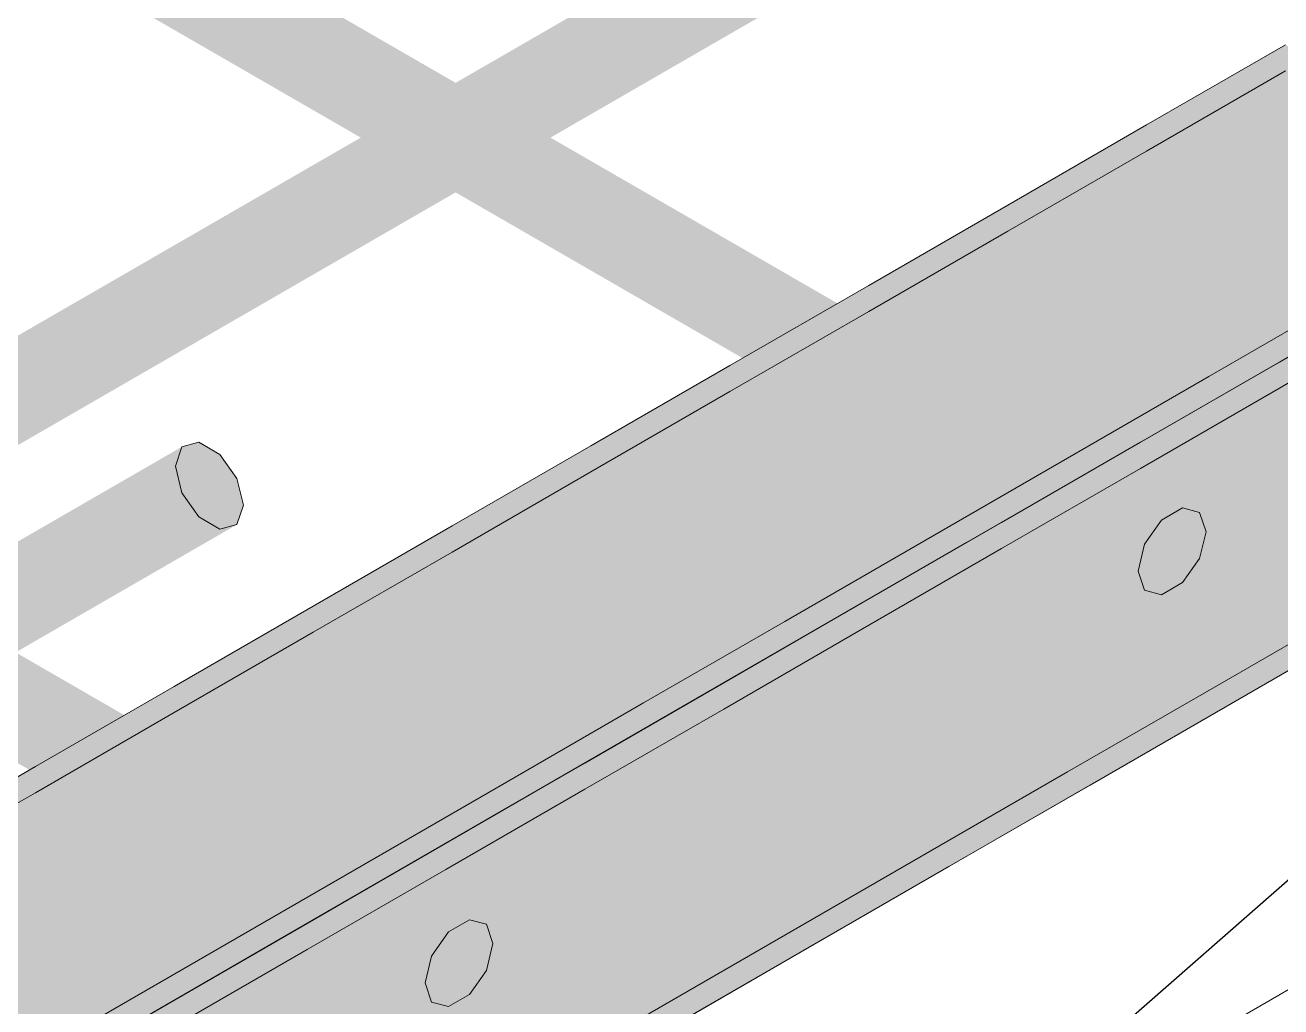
# Model space of a CAD drawing. Header units: metres. Extents: x 349021 to 349543, y 9281040 to 9281959.
# Drawn here: x 349207.8798 to 349208.1848, y 9281041.7753 to 9281042.0137 of the extents above; entities that cross this region are included whole.
import ezdxf

# ---------------------------------------------------------------- set-up
doc = ezdxf.new("R2010")
doc.units = ezdxf.units.M
doc.header["$LTSCALE"] = 0.25
doc.layers.add('ISO-3D', color=7, linetype='CONTINUOUS', lineweight=13)
doc.layers.add('ISO-3D-ARISTAS', color=250, linetype='CONTINUOUS', lineweight=13)
doc.layers.add('LLAMADAS-NUM', color=30, linetype='CONTINUOUS', lineweight=25, true_color=0xc05014)

msp = doc.modelspace()

# ---------------------------------------------------------------- linework, layer by layer
at = {"layer": 'ISO-3D', "true_color": 0x67422b}
for points in [[(349208.06907, 9281042.04858), (349208.07319, 9281042.04966), (349207.98646, 9281042.00089), (349207.99059, 9281042.00197)], [(349208.08241, 9281042.02968), (349208.07829, 9281042.0286), (349207.99981, 9281041.98199), (349207.99568, 9281041.98091)], [(349207.98646, 9281042.00089), (349207.99059, 9281042.00197), (349207.90386, 9281041.9532), (349207.90798, 9281041.95428)], [(349207.99981, 9281041.98199), (349207.99568, 9281041.98091), (349207.9172, 9281041.9343), (349207.91308, 9281041.93322)], [(349207.90386, 9281041.9532), (349207.90798, 9281041.95428), (349207.82125, 9281041.90551), (349207.82537, 9281041.90659)], [(349208.24227, 9281041.94858), (349208.2464, 9281041.94966), (349208.15967, 9281041.90089), (349208.16379, 9281041.90197)], [(349207.9172, 9281041.9343), (349207.91308, 9281041.93322), (349207.8346, 9281041.8866), (349207.83047, 9281041.88553)], [(349208.25562, 9281041.92968), (349208.25149, 9281041.9286), (349208.17301, 9281041.88199), (349208.16889, 9281041.88091)], [(349208.15967, 9281041.90089), (349208.16379, 9281041.90197), (349208.07706, 9281041.8532), (349208.08119, 9281041.85428)], [(349208.17301, 9281041.88199), (349208.16889, 9281041.88091), (349208.09041, 9281041.8343), (349208.08628, 9281041.83322)], [(349208.07706, 9281041.8532), (349208.08119, 9281041.85428), (349207.99446, 9281041.80551), (349207.99858, 9281041.80659)], [(349208.09041, 9281041.8343), (349208.08628, 9281041.83322), (349208.0078, 9281041.7866), (349208.00368, 9281041.78553)], [(349207.99446, 9281041.80551), (349207.99858, 9281041.80659), (349207.91185, 9281041.75782), (349207.91597, 9281041.75889)], [(349208.0078, 9281041.7866), (349208.00368, 9281041.78553), (349207.9252, 9281041.73891), (349207.92107, 9281041.73783)]]:
    msp.add_solid(points, dxfattribs=at)
at = {"layer": 'ISO-3D', "true_color": 0x7c4f34}
for points in [[(349208.07319, 9281042.04966), (349208.07829, 9281042.04672), (349207.99059, 9281042.00197), (349207.99568, 9281041.99903)], [(349207.99568, 9281041.99179), (349207.99059, 9281041.98885), (349207.91308, 9281042.03948), (349207.90798, 9281042.03654)], [(349208.07829, 9281042.0286), (349208.07319, 9281042.03155), (349207.99568, 9281041.98091), (349207.99059, 9281041.98385)], [(349207.99059, 9281041.97073), (349207.99568, 9281041.97367), (349207.90798, 9281042.01842), (349207.91308, 9281042.02136)], [(349207.99059, 9281042.00197), (349207.99568, 9281041.99903), (349207.90798, 9281041.95428), (349207.91308, 9281041.95134)], [(349208.07829, 9281041.9441), (349208.07319, 9281041.94115), (349207.99568, 9281041.99179), (349207.99059, 9281041.98885)], [(349207.99568, 9281041.98091), (349207.99059, 9281041.98385), (349207.91308, 9281041.93322), (349207.90798, 9281041.93616)], [(349208.07319, 9281041.92304), (349208.07829, 9281041.92598), (349207.99059, 9281041.97073), (349207.99568, 9281041.97367)], [(349207.90798, 9281041.95428), (349207.91308, 9281041.95134), (349207.82537, 9281041.90659), (349207.83047, 9281041.90364)], [(349208.2464, 9281041.94966), (349208.25149, 9281041.94672), (349208.16379, 9281041.90197), (349208.16889, 9281041.89903)], [(349208.16089, 9281041.89641), (349208.1558, 9281041.89346), (349208.07829, 9281041.9441), (349208.07319, 9281041.94115)], [(349207.91308, 9281041.93322), (349207.90798, 9281041.93616), (349207.83047, 9281041.88553), (349207.82537, 9281041.88847)], [(349208.25149, 9281041.9286), (349208.2464, 9281041.93155), (349208.16889, 9281041.88091), (349208.16379, 9281041.88385)], [(349208.1558, 9281041.87534), (349208.16089, 9281041.87829), (349208.07319, 9281041.92304), (349208.07829, 9281041.92598)], [(349208.16379, 9281041.90197), (349208.16889, 9281041.89903), (349208.08119, 9281041.85428), (349208.08628, 9281041.85134)], [(349207.90508, 9281041.8441), (349207.89999, 9281041.84115), (349207.82248, 9281041.89179), (349207.81738, 9281041.88885)], [(349208.16889, 9281041.88091), (349208.16379, 9281041.88385), (349208.08628, 9281041.83322), (349208.08119, 9281041.83616)], [(349207.89999, 9281041.82304), (349207.90508, 9281041.82598), (349207.81738, 9281041.87073), (349207.82248, 9281041.87367)], [(349208.08119, 9281041.85428), (349208.08628, 9281041.85134), (349207.99858, 9281041.80659), (349208.00368, 9281041.80364)], [(349207.98769, 9281041.79641), (349207.98259, 9281041.79346), (349207.90508, 9281041.8441), (349207.89999, 9281041.84115)], [(349208.08628, 9281041.83322), (349208.08119, 9281041.83616), (349208.00368, 9281041.78553), (349207.99858, 9281041.78847)], [(349207.98259, 9281041.77534), (349207.98769, 9281041.77829), (349207.89999, 9281041.82304), (349207.90508, 9281041.82598)], [(349207.99858, 9281041.80659), (349208.00368, 9281041.80364), (349207.91597, 9281041.75889), (349207.92107, 9281041.75595)], [(349208.00368, 9281041.78553), (349207.99858, 9281041.78847), (349207.92107, 9281041.73783), (349207.91597, 9281041.74078)]]:
    msp.add_solid(points, dxfattribs=at)
at = {"layer": 'ISO-3D', "true_color": 0x553624}
for points in [[(349208.06749, 9281042.0439), (349208.06907, 9281042.04858), (349207.98489, 9281041.9962), (349207.98646, 9281042.00089)], [(349208.08399, 9281042.03437), (349208.08241, 9281042.02968), (349208.00138, 9281041.98668), (349207.99981, 9281041.98199)], [(349207.98489, 9281041.9962), (349207.98646, 9281042.00089), (349207.90228, 9281041.94851), (349207.90386, 9281041.9532)], [(349208.00138, 9281041.98668), (349207.99981, 9281041.98199), (349207.91878, 9281041.93899), (349207.9172, 9281041.9343)], [(349207.90228, 9281041.94851), (349207.90386, 9281041.9532), (349207.81968, 9281041.90082), (349207.82125, 9281041.90551)], [(349208.2407, 9281041.9439), (349208.24227, 9281041.94858), (349208.15809, 9281041.8962), (349208.15967, 9281041.90089)], [(349207.91878, 9281041.93899), (349207.9172, 9281041.9343), (349207.83617, 9281041.89129), (349207.8346, 9281041.8866)], [(349208.25719, 9281041.93437), (349208.25562, 9281041.92968), (349208.17459, 9281041.88668), (349208.17301, 9281041.88199)], [(349208.15809, 9281041.8962), (349208.15967, 9281041.90089), (349208.07549, 9281041.84851), (349208.07706, 9281041.8532)], [(349208.17459, 9281041.88668), (349208.17301, 9281041.88199), (349208.09198, 9281041.83899), (349208.09041, 9281041.8343)], [(349208.07549, 9281041.84851), (349208.07706, 9281041.8532), (349207.99288, 9281041.80082), (349207.99446, 9281041.80551)], [(349208.09198, 9281041.83899), (349208.09041, 9281041.8343), (349208.00938, 9281041.79129), (349208.0078, 9281041.7866)], [(349207.99288, 9281041.80082), (349207.99446, 9281041.80551), (349207.91027, 9281041.75313), (349207.91185, 9281041.75782)], [(349208.00938, 9281041.79129), (349208.0078, 9281041.7866), (349207.92677, 9281041.7436), (349207.9252, 9281041.73891)]]:
    msp.add_solid(points, dxfattribs=at)
at = {"layer": 'ISO-3D', "true_color": 0x7f5135}
for points in [[(349208.07829, 9281042.04672), (349208.08241, 9281042.04088), (349207.99568, 9281041.99903), (349207.99981, 9281041.99319)], [(349208.07319, 9281042.03155), (349208.06907, 9281042.03739), (349207.99059, 9281041.98385), (349207.98646, 9281041.98969)], [(349207.99568, 9281041.99903), (349207.99981, 9281041.99319), (349207.91308, 9281041.95134), (349207.9172, 9281041.94549)], [(349207.99059, 9281041.98385), (349207.98646, 9281041.98969), (349207.90798, 9281041.93616), (349207.90386, 9281041.942)], [(349207.91308, 9281041.95134), (349207.9172, 9281041.94549), (349207.83047, 9281041.90364), (349207.8346, 9281041.8978)], [(349208.25149, 9281041.94672), (349208.25562, 9281041.94088), (349208.16889, 9281041.89903), (349208.17301, 9281041.89319)], [(349207.90798, 9281041.93616), (349207.90386, 9281041.942), (349207.82537, 9281041.88847), (349207.82125, 9281041.89431)], [(349208.2464, 9281041.93155), (349208.24227, 9281041.93739), (349208.16379, 9281041.88385), (349208.15967, 9281041.88969)], [(349208.16889, 9281041.89903), (349208.17301, 9281041.89319), (349208.08628, 9281041.85134), (349208.09041, 9281041.84549)], [(349208.16379, 9281041.88385), (349208.15967, 9281041.88969), (349208.08119, 9281041.83616), (349208.07706, 9281041.842)], [(349208.08628, 9281041.85134), (349208.09041, 9281041.84549), (349208.00368, 9281041.80364), (349208.0078, 9281041.7978)], [(349208.08119, 9281041.83616), (349208.07706, 9281041.842), (349207.99858, 9281041.78847), (349207.99446, 9281041.79431)], [(349208.00368, 9281041.80364), (349208.0078, 9281041.7978), (349207.92107, 9281041.75595), (349207.9252, 9281041.75011)], [(349207.99858, 9281041.78847), (349207.99446, 9281041.79431), (349207.91597, 9281041.74078), (349207.91185, 9281041.74662)]]:
    msp.add_solid(points, dxfattribs=at)
at = {"layer": 'ISO-3D', "true_color": 0x70472f}
for points in [[(349208.06907, 9281042.03739), (349208.06749, 9281042.0439), (349207.98646, 9281041.98969), (349207.98489, 9281041.9962)], [(349208.08241, 9281042.04088), (349208.08399, 9281042.03437), (349207.99981, 9281041.99319), (349208.00138, 9281041.98668)], [(349207.98646, 9281041.98969), (349207.98489, 9281041.9962), (349207.90386, 9281041.942), (349207.90228, 9281041.94851)], [(349207.99981, 9281041.99319), (349208.00138, 9281041.98668), (349207.9172, 9281041.94549), (349207.91878, 9281041.93899)], [(349207.90386, 9281041.942), (349207.90228, 9281041.94851), (349207.82125, 9281041.89431), (349207.81968, 9281041.90082)], [(349207.9172, 9281041.94549), (349207.91878, 9281041.93899), (349207.8346, 9281041.8978), (349207.83617, 9281041.89129)], [(349208.24227, 9281041.93739), (349208.2407, 9281041.9439), (349208.15967, 9281041.88969), (349208.15809, 9281041.8962)], [(349208.25562, 9281041.94088), (349208.25719, 9281041.93437), (349208.17301, 9281041.89319), (349208.17459, 9281041.88668)], [(349208.15967, 9281041.88969), (349208.15809, 9281041.8962), (349208.07706, 9281041.842), (349208.07549, 9281041.84851)], [(349208.17301, 9281041.89319), (349208.17459, 9281041.88668), (349208.09041, 9281041.84549), (349208.09198, 9281041.83899)], [(349208.07706, 9281041.842), (349208.07549, 9281041.84851), (349207.99446, 9281041.79431), (349207.99288, 9281041.80082)], [(349208.09041, 9281041.84549), (349208.09198, 9281041.83899), (349208.0078, 9281041.7978), (349208.00938, 9281041.79129)], [(349207.99446, 9281041.79431), (349207.99288, 9281041.80082), (349207.91185, 9281041.74662), (349207.91027, 9281041.75313)], [(349208.0078, 9281041.7978), (349208.00938, 9281041.79129), (349207.9252, 9281041.75011), (349207.92677, 9281041.7436)]]:
    msp.add_solid(points, dxfattribs=at)
at = {"layer": 'ISO-3D', "true_color": 0x603d28}
for points in [[(349207.99981, 9281041.99071), (349207.99568, 9281041.99179), (349207.9172, 9281042.0384), (349207.91308, 9281042.03948)], [(349208.00138, 9281041.98602), (349207.99981, 9281041.99071), (349207.91878, 9281042.03371), (349207.9172, 9281042.0384)], [(349207.98489, 9281041.9765), (349207.98646, 9281041.97181), (349207.90228, 9281042.02419), (349207.90386, 9281042.0195)], [(349207.98646, 9281041.97181), (349207.99059, 9281041.97073), (349207.90386, 9281042.0195), (349207.90798, 9281042.01842)], [(349208.08241, 9281041.94302), (349208.07829, 9281041.9441), (349207.99981, 9281041.99071), (349207.99568, 9281041.99179)], [(349208.08399, 9281041.93833), (349208.08241, 9281041.94302), (349208.00138, 9281041.98602), (349207.99981, 9281041.99071)], [(349208.06749, 9281041.9288), (349208.06907, 9281041.92412), (349207.98489, 9281041.9765), (349207.98646, 9281041.97181)], [(349208.06907, 9281041.92412), (349208.07319, 9281041.92304), (349207.98646, 9281041.97181), (349207.99059, 9281041.97073)], [(349208.16502, 9281041.89533), (349208.16089, 9281041.89641), (349208.08241, 9281041.94302), (349208.07829, 9281041.9441)], [(349208.16659, 9281041.89064), (349208.16502, 9281041.89533), (349208.08399, 9281041.93833), (349208.08241, 9281041.94302)], [(349208.1501, 9281041.88111), (349208.15167, 9281041.87642), (349208.06749, 9281041.9288), (349208.06907, 9281041.92412)], [(349208.15167, 9281041.87642), (349208.1558, 9281041.87534), (349208.06907, 9281041.92412), (349208.07319, 9281041.92304)], [(349207.90921, 9281041.84302), (349207.90508, 9281041.8441), (349207.8266, 9281041.89071), (349207.82248, 9281041.89179)], [(349207.91078, 9281041.83833), (349207.90921, 9281041.84302), (349207.82818, 9281041.88602), (349207.8266, 9281041.89071)], [(349207.89429, 9281041.8288), (349207.89586, 9281041.82412), (349207.81168, 9281041.8765), (349207.81326, 9281041.87181)], [(349207.89586, 9281041.82412), (349207.89999, 9281041.82304), (349207.81326, 9281041.87181), (349207.81738, 9281041.87073)], [(349207.99181, 9281041.79533), (349207.98769, 9281041.79641), (349207.90921, 9281041.84302), (349207.90508, 9281041.8441)], [(349207.99339, 9281041.79064), (349207.99181, 9281041.79533), (349207.91078, 9281041.83833), (349207.90921, 9281041.84302)], [(349207.97689, 9281041.78111), (349207.97847, 9281041.77642), (349207.89429, 9281041.8288), (349207.89586, 9281041.82412)], [(349207.97847, 9281041.77642), (349207.98259, 9281041.77534), (349207.89586, 9281041.82412), (349207.89999, 9281041.82304)]]:
    msp.add_solid(points, dxfattribs=at)
at = {"layer": 'ISO-3D', "true_color": 0x865538}
for points in [[(349207.99059, 9281041.98885), (349207.98646, 9281041.98301), (349207.90798, 9281042.03654), (349207.90386, 9281042.0307)], [(349207.99568, 9281041.97367), (349207.99981, 9281041.97951), (349207.91308, 9281042.02136), (349207.9172, 9281042.02721)], [(349208.07319, 9281041.94115), (349208.06907, 9281041.93531), (349207.99059, 9281041.98885), (349207.98646, 9281041.98301)], [(349208.07829, 9281041.92598), (349208.08241, 9281041.93182), (349207.99568, 9281041.97367), (349207.99981, 9281041.97951)], [(349208.1558, 9281041.89346), (349208.15167, 9281041.88762), (349208.07319, 9281041.94115), (349208.06907, 9281041.93531)], [(349208.16089, 9281041.87829), (349208.16502, 9281041.88413), (349208.07829, 9281041.92598), (349208.08241, 9281041.93182)], [(349207.89999, 9281041.84115), (349207.89586, 9281041.83531), (349207.81738, 9281041.88885), (349207.81326, 9281041.88301)], [(349207.90508, 9281041.82598), (349207.90921, 9281041.83182), (349207.82248, 9281041.87367), (349207.8266, 9281041.87951)], [(349207.98259, 9281041.79346), (349207.97847, 9281041.78762), (349207.89999, 9281041.84115), (349207.89586, 9281041.83531)], [(349207.98769, 9281041.77829), (349207.99181, 9281041.78413), (349207.90508, 9281041.82598), (349207.90921, 9281041.83182)]]:
    msp.add_solid(points, dxfattribs=at)
at = {"layer": 'ISO-3D', "true_color": 0x7b4f34}
for points in [[(349207.99981, 9281041.97951), (349208.00138, 9281041.98602), (349207.9172, 9281042.02721), (349207.91878, 9281042.03371)], [(349207.98646, 9281041.98301), (349207.98489, 9281041.9765), (349207.90386, 9281042.0307), (349207.90228, 9281042.02419)], [(349208.08241, 9281041.93182), (349208.08399, 9281041.93833), (349207.99981, 9281041.97951), (349208.00138, 9281041.98602)], [(349208.06907, 9281041.93531), (349208.06749, 9281041.9288), (349207.98646, 9281041.98301), (349207.98489, 9281041.9765)], [(349208.16502, 9281041.88413), (349208.16659, 9281041.89064), (349208.08241, 9281041.93182), (349208.08399, 9281041.93833)], [(349208.15167, 9281041.88762), (349208.1501, 9281041.88111), (349208.06907, 9281041.93531), (349208.06749, 9281041.9288)], [(349207.90921, 9281041.83182), (349207.91078, 9281041.83833), (349207.8266, 9281041.87951), (349207.82818, 9281041.88602)], [(349207.89586, 9281041.83531), (349207.89429, 9281041.8288), (349207.81326, 9281041.88301), (349207.81168, 9281041.8765)], [(349207.99181, 9281041.78413), (349207.99339, 9281041.79064), (349207.90921, 9281041.83182), (349207.91078, 9281041.83833)], [(349207.97847, 9281041.78762), (349207.97689, 9281041.78111), (349207.89586, 9281041.83531), (349207.89429, 9281041.8288)]]:
    msp.add_solid(points, dxfattribs=at)
at = {"layer": 'ISO-3D', "true_color": 0x22252b}
for points in [[(349208.18587, 9281042.00257), (349208.15213, 9281041.98309), (349208.18587, 9281042.00892), (349208.15213, 9281041.98944)], [(349208.15213, 9281041.98309), (349208.1184, 9281041.96361), (349208.15213, 9281041.98944), (349208.1184, 9281041.96996)], [(349208.1184, 9281041.96361), (349208.08466, 9281041.94413), (349208.1184, 9281041.96996), (349208.08466, 9281041.95048)], [(349208.08466, 9281041.94413), (349208.05093, 9281041.92466), (349208.08466, 9281041.95048), (349208.05093, 9281041.93101)], [(349208.20157, 9281041.91003), (349208.16726, 9281041.89022), (349208.20157, 9281041.94813), (349208.16726, 9281041.92832)], [(349208.21031, 9281041.94047), (349208.17567, 9281041.92047), (349208.21031, 9281041.94682), (349208.17567, 9281041.92682)], [(349208.21031, 9281041.90555), (349208.17567, 9281041.88555), (349208.21031, 9281041.94047), (349208.17567, 9281041.92047)], [(349208.05093, 9281041.92466), (349208.01719, 9281041.90518), (349208.05093, 9281041.93101), (349208.01719, 9281041.91153)], [(349208.16726, 9281041.89022), (349208.13294, 9281041.87041), (349208.16726, 9281041.92832), (349208.13294, 9281041.90851)], [(349208.17567, 9281041.92047), (349208.14103, 9281041.90047), (349208.17567, 9281041.92682), (349208.14103, 9281041.90682)], [(349208.17567, 9281041.88555), (349208.14103, 9281041.86555), (349208.17567, 9281041.92047), (349208.14103, 9281041.90047)], [(349208.01719, 9281041.90518), (349207.98345, 9281041.8857), (349208.01719, 9281041.91153), (349207.98345, 9281041.89205)], [(349208.20157, 9281041.87193), (349208.16726, 9281041.85212), (349208.20157, 9281041.91003), (349208.16726, 9281041.89022)], [(349208.13294, 9281041.87041), (349208.09862, 9281041.85059), (349208.13294, 9281041.90851), (349208.09862, 9281041.88869)], [(349208.14103, 9281041.90047), (349208.10638, 9281041.88047), (349208.14103, 9281041.90682), (349208.10638, 9281041.88682)], [(349208.21031, 9281041.87062), (349208.17567, 9281041.85062), (349208.21031, 9281041.90555), (349208.17567, 9281041.88555)], [(349208.14103, 9281041.86555), (349208.10638, 9281041.84555), (349208.14103, 9281041.90047), (349208.10638, 9281041.88047)], [(349207.98345, 9281041.8857), (349207.94972, 9281041.86622), (349207.98345, 9281041.89205), (349207.94972, 9281041.87257)], [(349208.09862, 9281041.85059), (349208.0643, 9281041.83078), (349208.09862, 9281041.88869), (349208.0643, 9281041.86888)], [(349208.16726, 9281041.85212), (349208.13294, 9281041.83231), (349208.16726, 9281041.89022), (349208.13294, 9281041.87041)], [(349208.10638, 9281041.88047), (349208.07174, 9281041.86047), (349208.10638, 9281041.88682), (349208.07174, 9281041.86682)], [(349208.17567, 9281041.85062), (349208.14103, 9281041.83062), (349208.17567, 9281041.88555), (349208.14103, 9281041.86555)], [(349208.10638, 9281041.84555), (349208.07174, 9281041.82555), (349208.10638, 9281041.88047), (349208.07174, 9281041.86047)], [(349207.94972, 9281041.86622), (349207.91598, 9281041.84675), (349207.94972, 9281041.87257), (349207.91598, 9281041.8531)], [(349208.13294, 9281041.83231), (349208.09862, 9281041.81249), (349208.13294, 9281041.87041), (349208.09862, 9281041.85059)], [(349208.0643, 9281041.83078), (349208.02999, 9281041.81097), (349208.0643, 9281041.86888), (349208.02999, 9281041.84907)], [(349208.07174, 9281041.86047), (349208.0371, 9281041.84047), (349208.07174, 9281041.86682), (349208.0371, 9281041.84682)], [(349208.14103, 9281041.83062), (349208.10638, 9281041.81062), (349208.14103, 9281041.86555), (349208.10638, 9281041.84555)], [(349208.07174, 9281041.82555), (349208.0371, 9281041.80555), (349208.07174, 9281041.86047), (349208.0371, 9281041.84047)], [(349207.91598, 9281041.84675), (349207.88225, 9281041.82727), (349207.91598, 9281041.8531), (349207.88225, 9281041.83362)], [(349208.02999, 9281041.81097), (349207.99567, 9281041.79115), (349208.02999, 9281041.84907), (349207.99567, 9281041.82925)], [(349208.09862, 9281041.81249), (349208.0643, 9281041.79268), (349208.09862, 9281041.85059), (349208.0643, 9281041.83078)], [(349208.0371, 9281041.84047), (349208.00246, 9281041.82047), (349208.0371, 9281041.84682), (349208.00246, 9281041.82682)], [(349208.10638, 9281041.81062), (349208.07174, 9281041.79062), (349208.10638, 9281041.84555), (349208.07174, 9281041.82555)], [(349208.0371, 9281041.80555), (349208.00246, 9281041.78555), (349208.0371, 9281041.84047), (349208.00246, 9281041.82047)], [(349207.88225, 9281041.82727), (349207.84851, 9281041.80779), (349207.88225, 9281041.83362), (349207.84851, 9281041.81414)], [(349207.99567, 9281041.79115), (349207.96135, 9281041.77134), (349207.99567, 9281041.82925), (349207.96135, 9281041.80944)], [(349208.0643, 9281041.79268), (349208.02999, 9281041.77287), (349208.0643, 9281041.83078), (349208.02999, 9281041.81097)], [(349208.00246, 9281041.82047), (349207.96782, 9281041.80047), (349208.00246, 9281041.82682), (349207.96782, 9281041.80682)], [(349208.07174, 9281041.79062), (349208.0371, 9281041.77062), (349208.07174, 9281041.82555), (349208.0371, 9281041.80555)], [(349208.00246, 9281041.78555), (349207.96782, 9281041.76555), (349208.00246, 9281041.82047), (349207.96782, 9281041.80047)], [(349208.02999, 9281041.77287), (349207.99567, 9281041.75305), (349208.02999, 9281041.81097), (349207.99567, 9281041.79115)], [(349207.96135, 9281041.77134), (349207.92703, 9281041.75153), (349207.96135, 9281041.80944), (349207.92703, 9281041.78963)], [(349207.96782, 9281041.80047), (349207.93318, 9281041.78047), (349207.96782, 9281041.80682), (349207.93318, 9281041.78682)], [(349208.0371, 9281041.77062), (349208.00246, 9281041.75062), (349208.0371, 9281041.80555), (349208.00246, 9281041.78555)], [(349207.96782, 9281041.76555), (349207.93318, 9281041.74555), (349207.96782, 9281041.80047), (349207.93318, 9281041.78047)], [(349207.92703, 9281041.75153), (349207.89272, 9281041.73171), (349207.92703, 9281041.78963), (349207.89272, 9281041.76981)], [(349207.99567, 9281041.75305), (349207.96135, 9281041.73324), (349207.99567, 9281041.79115), (349207.96135, 9281041.77134)], [(349207.93318, 9281041.78047), (349207.89854, 9281041.76047), (349207.93318, 9281041.78682), (349207.89854, 9281041.76682)], [(349208.00246, 9281041.75062), (349207.96782, 9281041.73062), (349208.00246, 9281041.78555), (349207.96782, 9281041.76555)], [(349207.93318, 9281041.74555), (349207.89854, 9281041.72555), (349207.93318, 9281041.78047), (349207.89854, 9281041.76047)]]:
    msp.add_solid(points, dxfattribs=at)
at = {"layer": 'ISO-3D', "true_color": 0x2b2e35}
for points in [[(349208.21611, 9281041.99145), (349208.18238, 9281041.97198), (349208.18587, 9281042.00892), (349208.15213, 9281041.98944)], [(349208.21886, 9281041.98352), (349208.18513, 9281041.96404), (349208.18587, 9281042.00257), (349208.15213, 9281041.98309)], [(349208.24636, 9281041.97399), (349208.21262, 9281041.95451), (349208.21611, 9281041.99145), (349208.18238, 9281041.97198)], [(349208.18238, 9281041.97198), (349208.14864, 9281041.9525), (349208.15213, 9281041.98944), (349208.1184, 9281041.96996)], [(349208.18513, 9281041.96404), (349208.15139, 9281041.94456), (349208.15213, 9281041.98309), (349208.1184, 9281041.96361)], [(349208.14864, 9281041.9525), (349208.11491, 9281041.93302), (349208.1184, 9281041.96996), (349208.08466, 9281041.95048)], [(349208.21262, 9281041.95451), (349208.17889, 9281041.93504), (349208.18238, 9281041.97198), (349208.14864, 9281041.9525)], [(349208.15139, 9281041.94456), (349208.11766, 9281041.92508), (349208.1184, 9281041.96361), (349208.08466, 9281041.94413)], [(349208.21812, 9281041.94499), (349208.18439, 9281041.92551), (349208.18513, 9281041.96404), (349208.15139, 9281041.94456)], [(349208.21812, 9281041.95134), (349208.18439, 9281041.93186), (349208.21262, 9281041.95451), (349208.17889, 9281041.93504)], [(349208.17889, 9281041.93504), (349208.14515, 9281041.91556), (349208.14864, 9281041.9525), (349208.11491, 9281041.93302)], [(349208.11491, 9281041.93302), (349208.08117, 9281041.91354), (349208.08466, 9281041.95048), (349208.05093, 9281041.93101)], [(349208.11766, 9281041.92508), (349208.08392, 9281041.90561), (349208.08466, 9281041.94413), (349208.05093, 9281041.92466)], [(349208.18439, 9281041.92551), (349208.15065, 9281041.90603), (349208.15139, 9281041.94456), (349208.11766, 9281041.92508)], [(349208.14515, 9281041.91556), (349208.11142, 9281041.89608), (349208.11491, 9281041.93302), (349208.08117, 9281041.91354)], [(349208.18439, 9281041.93186), (349208.15065, 9281041.91238), (349208.17889, 9281041.93504), (349208.14515, 9281041.91556)], [(349208.08117, 9281041.91354), (349208.04744, 9281041.89407), (349208.05093, 9281041.93101), (349208.01719, 9281041.91153)], [(349208.08392, 9281041.90561), (349208.05018, 9281041.88613), (349208.05093, 9281041.92466), (349208.01719, 9281041.90518)], [(349208.15065, 9281041.90603), (349208.11692, 9281041.88656), (349208.11766, 9281041.92508), (349208.08392, 9281041.90561)], [(349208.15065, 9281041.91238), (349208.11692, 9281041.89291), (349208.14515, 9281041.91556), (349208.11142, 9281041.89608)], [(349208.11142, 9281041.89608), (349208.07768, 9281041.8766), (349208.08117, 9281041.91354), (349208.04744, 9281041.89407)], [(349208.04744, 9281041.89407), (349208.0137, 9281041.87459), (349208.01719, 9281041.91153), (349207.98345, 9281041.89205)], [(349208.11692, 9281041.88656), (349208.08318, 9281041.86708), (349208.08392, 9281041.90561), (349208.05018, 9281041.88613)], [(349208.05018, 9281041.88613), (349208.01645, 9281041.86665), (349208.01719, 9281041.90518), (349207.98345, 9281041.8857)], [(349208.07768, 9281041.8766), (349208.04395, 9281041.85713), (349208.04744, 9281041.89407), (349208.0137, 9281041.87459)], [(349208.11692, 9281041.89291), (349208.08318, 9281041.87343), (349208.11142, 9281041.89608), (349208.07768, 9281041.8766)], [(349208.0137, 9281041.87459), (349207.97996, 9281041.85511), (349207.98345, 9281041.89205), (349207.94972, 9281041.87257)], [(349208.01645, 9281041.86665), (349207.98271, 9281041.84717), (349207.98345, 9281041.8857), (349207.94972, 9281041.86622)], [(349208.08318, 9281041.86708), (349208.04944, 9281041.8476), (349208.05018, 9281041.88613), (349208.01645, 9281041.86665)], [(349208.08318, 9281041.87343), (349208.04944, 9281041.85395), (349208.07768, 9281041.8766), (349208.04395, 9281041.85713)], [(349207.97996, 9281041.85511), (349207.94623, 9281041.83563), (349207.94972, 9281041.87257), (349207.91598, 9281041.8531)], [(349208.04395, 9281041.85713), (349208.01021, 9281041.83765), (349208.0137, 9281041.87459), (349207.97996, 9281041.85511)], [(349208.20707, 9281041.86876), (349208.17276, 9281041.84894), (349208.20157, 9281041.87193), (349208.16726, 9281041.85212)], [(349207.98271, 9281041.84717), (349207.94898, 9281041.8277), (349207.94972, 9281041.86622), (349207.91598, 9281041.84675)], [(349208.04944, 9281041.8476), (349208.01571, 9281041.82812), (349208.01645, 9281041.86665), (349207.98271, 9281041.84717)], [(349208.04944, 9281041.85395), (349208.01571, 9281041.83447), (349208.04395, 9281041.85713), (349208.01021, 9281041.83765)], [(349208.01021, 9281041.83765), (349207.97647, 9281041.81817), (349207.97996, 9281041.85511), (349207.94623, 9281041.83563)], [(349207.94623, 9281041.83563), (349207.91249, 9281041.81616), (349207.91598, 9281041.8531), (349207.88225, 9281041.83362)], [(349208.17276, 9281041.84894), (349208.13844, 9281041.82913), (349208.16726, 9281041.85212), (349208.13294, 9281041.83231)], [(349207.94898, 9281041.8277), (349207.91524, 9281041.80822), (349207.91598, 9281041.84675), (349207.88225, 9281041.82727)], [(349208.01571, 9281041.82812), (349207.98197, 9281041.80865), (349207.98271, 9281041.84717), (349207.94898, 9281041.8277)], [(349207.97647, 9281041.81817), (349207.94274, 9281041.79869), (349207.94623, 9281041.83563), (349207.91249, 9281041.81616)], [(349208.01571, 9281041.83447), (349207.98197, 9281041.815), (349208.01021, 9281041.83765), (349207.97647, 9281041.81817)], [(349207.91249, 9281041.81616), (349207.87876, 9281041.79668), (349207.88225, 9281041.83362), (349207.84851, 9281041.81414)], [(349208.13844, 9281041.82913), (349208.10412, 9281041.80932), (349208.13294, 9281041.83231), (349208.09862, 9281041.81249)], [(349207.91524, 9281041.80822), (349207.88151, 9281041.78874), (349207.88225, 9281041.82727), (349207.84851, 9281041.80779)], [(349207.98197, 9281041.80865), (349207.94824, 9281041.78917), (349207.94898, 9281041.8277), (349207.91524, 9281041.80822)], [(349207.98197, 9281041.815), (349207.94824, 9281041.79552), (349207.97647, 9281041.81817), (349207.94274, 9281041.79869)], [(349207.94274, 9281041.79869), (349207.909, 9281041.77922), (349207.91249, 9281041.81616), (349207.87876, 9281041.79668)], [(349208.10412, 9281041.80932), (349208.0698, 9281041.7895), (349208.09862, 9281041.81249), (349208.0643, 9281041.79268)], [(349207.94824, 9281041.78917), (349207.9145, 9281041.76969), (349207.91524, 9281041.80822), (349207.88151, 9281041.78874)], [(349207.88151, 9281041.78874), (349207.84777, 9281041.76926), (349207.84851, 9281041.80779), (349207.81477, 9281041.78831)], [(349207.909, 9281041.77922), (349207.87527, 9281041.75974), (349207.87876, 9281041.79668), (349207.84502, 9281041.7772)], [(349207.94824, 9281041.79552), (349207.9145, 9281041.77604), (349207.94274, 9281041.79869), (349207.909, 9281041.77922)], [(349208.0698, 9281041.7895), (349208.03548, 9281041.76969), (349208.0643, 9281041.79268), (349208.02999, 9281041.77287)], [(349207.9145, 9281041.76969), (349207.88077, 9281041.75021), (349207.88151, 9281041.78874), (349207.84777, 9281041.76926)], [(349207.9145, 9281041.77604), (349207.88077, 9281041.75656), (349207.909, 9281041.77922), (349207.87527, 9281041.75974)]]:
    msp.add_solid(points, dxfattribs=at)
at = {"layer": 'ISO-3D', "true_color": 0x605d58}
for points in [[(349207.91785, 9281041.91128), (349207.92197, 9281041.91236), (349207.83557, 9281041.86378), (349207.8397, 9281041.86486)], [(349207.93119, 9281041.89237), (349207.92707, 9281041.89129), (349207.84892, 9281041.84487), (349207.8448, 9281041.84379)]]:
    msp.add_solid(points, dxfattribs=at)
at = {"layer": 'ISO-3D', "true_color": 0x736f6a}
for points in [[(349207.92197, 9281041.91236), (349207.92707, 9281041.90941), (349207.8397, 9281041.86486), (349207.8448, 9281041.86191)], [(349207.92707, 9281041.89129), (349207.92197, 9281041.89424), (349207.8448, 9281041.84379), (349207.8397, 9281041.84674)]]:
    msp.add_solid(points, dxfattribs=at)
at = {"layer": 'ISO-3D', "true_color": 0x67645f}
for points in [[(349207.92452, 9281041.90182), (349207.91785, 9281041.91128), (349207.92197, 9281041.91236)], [(349207.92452, 9281041.90182), (349207.92197, 9281041.91236), (349207.92707, 9281041.90941)], [(349207.92452, 9281041.90182), (349207.91627, 9281041.90659), (349207.91785, 9281041.91128)], [(349207.92452, 9281041.90182), (349207.92707, 9281041.90941), (349207.93119, 9281041.90357)], [(349207.92452, 9281041.90182), (349207.91785, 9281041.90008), (349207.91627, 9281041.90659)], [(349207.92452, 9281041.90182), (349207.93119, 9281041.90357), (349207.93277, 9281041.89706)], [(349207.92452, 9281041.90182), (349207.92197, 9281041.89424), (349207.91785, 9281041.90008)], [(349207.92452, 9281041.90182), (349207.92707, 9281041.89129), (349207.92197, 9281041.89424)], [(349207.92452, 9281041.90182), (349207.93119, 9281041.89237), (349207.92707, 9281041.89129)], [(349207.92452, 9281041.90182), (349207.93277, 9281041.89706), (349207.93119, 9281041.89237)]]:
    msp.add_solid(points, dxfattribs=at)
at = {"layer": 'ISO-3D', "true_color": 0x4f4d49}
for points in [[(349207.91627, 9281041.90659), (349207.91785, 9281041.91128), (349207.834, 9281041.85909), (349207.83557, 9281041.86378)], [(349207.93277, 9281041.89706), (349207.93119, 9281041.89237), (349207.8505, 9281041.84956), (349207.84892, 9281041.84487)]]:
    msp.add_solid(points, dxfattribs=at)
at = {"layer": 'ISO-3D', "true_color": 0x76726d}
for points in [[(349207.92707, 9281041.90941), (349207.93119, 9281041.90357), (349207.8448, 9281041.86191), (349207.84892, 9281041.85607)], [(349207.92197, 9281041.89424), (349207.91785, 9281041.90008), (349207.8397, 9281041.84674), (349207.83557, 9281041.85258)]]:
    msp.add_solid(points, dxfattribs=at)
at = {"layer": 'ISO-3D', "true_color": 0x686560}
for points in [[(349207.91785, 9281041.90008), (349207.91627, 9281041.90659), (349207.83557, 9281041.85258), (349207.834, 9281041.85909)], [(349207.93119, 9281041.90357), (349207.93277, 9281041.89706), (349207.84892, 9281041.85607), (349207.8505, 9281041.84956)]]:
    msp.add_solid(points, dxfattribs=at)
at = {"layer": 'ISO-3D', "true_color": 0x643f2a}
for points in [[(349208.15835, 9281041.88587), (349208.16089, 9281041.89641), (349208.1558, 9281041.89346)], [(349208.15835, 9281041.88587), (349208.16502, 9281041.89533), (349208.16089, 9281041.89641)], [(349208.15835, 9281041.88587), (349208.1558, 9281041.89346), (349208.15167, 9281041.88762)], [(349208.15835, 9281041.88587), (349208.16659, 9281041.89064), (349208.16502, 9281041.89533)], [(349208.15835, 9281041.88587), (349208.16502, 9281041.88413), (349208.16659, 9281041.89064)], [(349208.15835, 9281041.88587), (349208.15167, 9281041.88762), (349208.1501, 9281041.88111)], [(349208.15835, 9281041.88587), (349208.1501, 9281041.88111), (349208.15167, 9281041.87642)], [(349208.15835, 9281041.88587), (349208.15167, 9281041.87642), (349208.1558, 9281041.87534)], [(349208.15835, 9281041.88587), (349208.1558, 9281041.87534), (349208.16089, 9281041.87829)], [(349208.15835, 9281041.88587), (349208.16089, 9281041.87829), (349208.16502, 9281041.88413)], [(349207.98514, 9281041.78587), (349207.98769, 9281041.79641), (349207.98259, 9281041.79346)], [(349207.98514, 9281041.78587), (349207.99181, 9281041.79533), (349207.98769, 9281041.79641)], [(349207.98514, 9281041.78587), (349207.98259, 9281041.79346), (349207.97847, 9281041.78762)], [(349207.98514, 9281041.78587), (349207.99339, 9281041.79064), (349207.99181, 9281041.79533)], [(349207.98514, 9281041.78587), (349207.99181, 9281041.78413), (349207.99339, 9281041.79064)], [(349207.98514, 9281041.78587), (349207.97847, 9281041.78762), (349207.97689, 9281041.78111)], [(349207.98514, 9281041.78587), (349207.97689, 9281041.78111), (349207.97847, 9281041.77642)], [(349207.98514, 9281041.78587), (349207.97847, 9281041.77642), (349207.98259, 9281041.77534)], [(349207.98514, 9281041.78587), (349207.98259, 9281041.77534), (349207.98769, 9281041.77829)], [(349207.98514, 9281041.78587), (349207.98769, 9281041.77829), (349207.99181, 9281041.78413)]]:
    msp.add_solid(points, dxfattribs=at)
at = {"layer": 'ISO-3D-ARISTAS', "color": 250}
for p, q in [((349208.15213, 9281041.98944), (349208.18587, 9281042.00892)), ((349208.15213, 9281041.98944), (349208.18587, 9281042.00892)), ((349208.18587, 9281042.00257), (349208.15213, 9281041.98309)), ((349208.15213, 9281041.98309), (349208.18587, 9281042.00257)), ((349208.29352, 9281041.99487), (349208.14524, 9281041.90926)), ((349208.1184, 9281041.96996), (349208.15213, 9281041.98944)), ((349208.1184, 9281041.96996), (349208.15213, 9281041.98944)), ((349208.10843, 9281041.888), (349208.27511, 9281041.98424)), ((349208.15213, 9281041.98309), (349208.1184, 9281041.96361)), ((349208.1184, 9281041.96361), (349208.15213, 9281041.98309)), ((349208.08466, 9281041.95048), (349208.1184, 9281041.96996)), ((349208.08466, 9281041.95048), (349208.1184, 9281041.96996)), ((349208.1184, 9281041.96361), (349208.08466, 9281041.94413)), ((349208.08466, 9281041.94413), (349208.1184, 9281041.96361)), ((349208.21812, 9281041.95134), (349208.18439, 9281041.93186)), ((349208.05093, 9281041.93101), (349208.08466, 9281041.95048)), ((349208.05093, 9281041.93101), (349208.08466, 9281041.95048)), ((349208.16726, 9281041.92832), (349208.20157, 9281041.94813)), ((349208.17567, 9281041.92682), (349208.21031, 9281041.94682)), ((349208.08466, 9281041.94413), (349208.05093, 9281041.92466)), ((349208.05093, 9281041.92466), (349208.08466, 9281041.94413)), ((349208.21812, 9281041.94499), (349208.18439, 9281041.92551)), ((349208.01719, 9281041.91153), (349208.05093, 9281041.93101)), ((349208.01719, 9281041.91153), (349208.05093, 9281041.93101)), ((349208.18439, 9281041.93186), (349208.15065, 9281041.91238)), ((349208.13294, 9281041.90851), (349208.16726, 9281041.92832)), ((349208.05093, 9281041.92466), (349208.01719, 9281041.90518)), ((349208.01719, 9281041.90518), (349208.05093, 9281041.92466)), ((349208.14103, 9281041.90682), (349208.17567, 9281041.92682)), ((349208.18439, 9281041.92551), (349208.15065, 9281041.90603)), ((349207.91785, 9281041.91128), (349207.92197, 9281041.91236)), ((349207.91785, 9281041.91128), (349207.92197, 9281041.91236)), ((349207.92197, 9281041.91236), (349207.92707, 9281041.90941)), ((349207.92197, 9281041.91236), (349207.92707, 9281041.90941)), ((349208.15065, 9281041.91238), (349208.11692, 9281041.89291)), ((349207.91627, 9281041.90659), (349207.91785, 9281041.91128)), ((349207.91627, 9281041.90659), (349207.91785, 9281041.91128)), ((349207.92707, 9281041.90941), (349207.93119, 9281041.90357)), ((349207.92707, 9281041.90941), (349207.93119, 9281041.90357)), ((349207.98345, 9281041.89205), (349208.01719, 9281041.91153)), ((349207.98345, 9281041.89205), (349208.01719, 9281041.91153)), ((349208.14524, 9281041.90926), (349207.99696, 9281041.82365)), ((349207.91785, 9281041.90008), (349207.91627, 9281041.90659)), ((349207.91785, 9281041.90008), (349207.91627, 9281041.90659)), ((349208.09862, 9281041.88869), (349208.13294, 9281041.90851)), ((349208.10638, 9281041.88682), (349208.14103, 9281041.90682)), ((349208.15065, 9281041.90603), (349208.11692, 9281041.88656)), ((349207.93119, 9281041.90357), (349207.93277, 9281041.89706)), ((349207.93119, 9281041.90357), (349207.93277, 9281041.89706)), ((349208.01719, 9281041.90518), (349207.98345, 9281041.8857)), ((349207.98345, 9281041.8857), (349208.01719, 9281041.90518)), ((349207.92197, 9281041.89424), (349207.91785, 9281041.90008)), ((349207.92197, 9281041.89424), (349207.91785, 9281041.90008)), ((349207.93277, 9281041.89706), (349207.93119, 9281041.89237)), ((349207.93277, 9281041.89706), (349207.93119, 9281041.89237)), ((349208.16089, 9281041.89641), (349208.1558, 9281041.89346)), ((349208.16089, 9281041.89641), (349208.1558, 9281041.89346)), ((349208.16502, 9281041.89533), (349208.16089, 9281041.89641)), ((349208.16502, 9281041.89533), (349208.16089, 9281041.89641)), ((349207.92707, 9281041.89129), (349207.92197, 9281041.89424)), ((349207.92707, 9281041.89129), (349207.92197, 9281041.89424)), ((349208.1558, 9281041.89346), (349208.15167, 9281041.88762)), ((349208.1558, 9281041.89346), (349208.15167, 9281041.88762)), ((349208.16659, 9281041.89064), (349208.16502, 9281041.89533)), ((349208.16659, 9281041.89064), (349208.16502, 9281041.89533)), ((349207.93119, 9281041.89237), (349207.92707, 9281041.89129)), ((349207.93119, 9281041.89237), (349207.92707, 9281041.89129)), ((349207.94972, 9281041.87257), (349207.98345, 9281041.89205)), ((349207.94972, 9281041.87257), (349207.98345, 9281041.89205)), ((349208.11692, 9281041.89291), (349208.08318, 9281041.87343)), ((349208.16502, 9281041.88413), (349208.16659, 9281041.89064)), ((349208.16502, 9281041.88413), (349208.16659, 9281041.89064)), ((349207.94174, 9281041.79177), (349208.10843, 9281041.888)), ((349208.0643, 9281041.86888), (349208.09862, 9281041.88869)), ((349208.15167, 9281041.88762), (349208.1501, 9281041.88111)), ((349208.15167, 9281041.88762), (349208.1501, 9281041.88111)), ((349207.98345, 9281041.8857), (349207.94972, 9281041.86622)), ((349207.94972, 9281041.86622), (349207.98345, 9281041.8857)), ((349208.07174, 9281041.86682), (349208.10638, 9281041.88682)), ((349208.11692, 9281041.88656), (349208.08318, 9281041.86708)), ((349208.1501, 9281041.88111), (349208.15167, 9281041.87642)), ((349208.1501, 9281041.88111), (349208.15167, 9281041.87642)), ((349208.16089, 9281041.87829), (349208.16502, 9281041.88413)), ((349208.16089, 9281041.87829), (349208.16502, 9281041.88413)), ((349208.1558, 9281041.87534), (349208.16089, 9281041.87829)), ((349208.1558, 9281041.87534), (349208.16089, 9281041.87829)), ((349208.15167, 9281041.87642), (349208.1558, 9281041.87534)), ((349208.15167, 9281041.87642), (349208.1558, 9281041.87534)), ((349207.91598, 9281041.8531), (349207.94972, 9281041.87257)), ((349207.91598, 9281041.8531), (349207.94972, 9281041.87257)), ((349208.08318, 9281041.87343), (349208.04944, 9281041.85395)), ((349208.16726, 9281041.85212), (349208.20157, 9281041.87193)), ((349208.20157, 9281041.87193), (349208.16726, 9281041.85212)), ((349208.21031, 9281041.87062), (349208.17567, 9281041.85062)), ((349207.94972, 9281041.86622), (349207.91598, 9281041.84675)), ((349207.91598, 9281041.84675), (349207.94972, 9281041.86622)), ((349208.02999, 9281041.84907), (349208.0643, 9281041.86888)), ((349208.0371, 9281041.84682), (349208.07174, 9281041.86682)), ((349208.08318, 9281041.86708), (349208.04944, 9281041.8476)), ((349208.20707, 9281041.86876), (349208.17276, 9281041.84894)), ((349208.04944, 9281041.85395), (349208.01571, 9281041.83447)), ((349207.88225, 9281041.83362), (349207.91598, 9281041.8531)), ((349207.88225, 9281041.83362), (349207.91598, 9281041.8531)), ((349208.13294, 9281041.83231), (349208.16726, 9281041.85212)), ((349208.16726, 9281041.85212), (349208.13294, 9281041.83231)), ((349208.17567, 9281041.85062), (349208.14103, 9281041.83062)), ((349207.99567, 9281041.82925), (349208.02999, 9281041.84907)), ((349208.04944, 9281041.8476), (349208.01571, 9281041.82812)), ((349208.17276, 9281041.84894), (349208.13844, 9281041.82913)), ((349207.91598, 9281041.84675), (349207.88225, 9281041.82727)), ((349207.88225, 9281041.82727), (349207.91598, 9281041.84675)), ((349208.00246, 9281041.82682), (349208.0371, 9281041.84682)), ((349207.84851, 9281041.81414), (349207.88225, 9281041.83362)), ((349207.84851, 9281041.81414), (349207.88225, 9281041.83362)), ((349208.01571, 9281041.83447), (349207.98197, 9281041.815)), ((349208.09862, 9281041.81249), (349208.13294, 9281041.83231)), ((349208.13294, 9281041.83231), (349208.09862, 9281041.81249)), ((349207.96135, 9281041.80944), (349207.99567, 9281041.82925)), ((349208.14103, 9281041.83062), (349208.10638, 9281041.81062)), ((349208.27511, 9281041.83059), (349208.10843, 9281041.73435)), ((349208.27511, 9281041.83059), (349208.10843, 9281041.73435)), ((349207.88225, 9281041.82727), (349207.84851, 9281041.80779)), ((349207.84851, 9281041.80779), (349207.88225, 9281041.82727)), ((349207.96782, 9281041.80682), (349208.00246, 9281041.82682)), ((349208.01571, 9281041.82812), (349207.98197, 9281041.80865)), ((349208.13844, 9281041.82913), (349208.10412, 9281041.80932)), ((349207.99696, 9281041.82365), (349207.8584, 9281041.74365)), ((349207.98197, 9281041.815), (349207.94824, 9281041.79552)), ((349208.0643, 9281041.79268), (349208.09862, 9281041.81249)), ((349208.09862, 9281041.81249), (349208.0643, 9281041.79268)), ((349207.92703, 9281041.78963), (349207.96135, 9281041.80944)), ((349207.98197, 9281041.80865), (349207.94824, 9281041.78917)), ((349208.10412, 9281041.80932), (349208.0698, 9281041.7895)), ((349208.10638, 9281041.81062), (349208.07174, 9281041.79062)), ((349207.93318, 9281041.78682), (349207.96782, 9281041.80682)), ((349207.98769, 9281041.79641), (349207.98259, 9281041.79346)), ((349207.98769, 9281041.79641), (349207.98259, 9281041.79346)), ((349207.99181, 9281041.79533), (349207.98769, 9281041.79641)), ((349207.99181, 9281041.79533), (349207.98769, 9281041.79641)), ((349207.94824, 9281041.79552), (349207.9145, 9281041.77604)), ((349207.98259, 9281041.79346), (349207.97847, 9281041.78762)), ((349207.98259, 9281041.79346), (349207.97847, 9281041.78762)), ((349207.99339, 9281041.79064), (349207.99181, 9281041.79533)), ((349207.99339, 9281041.79064), (349207.99181, 9281041.79533)), ((349208.02999, 9281041.77287), (349208.0643, 9281041.79268)), ((349208.0643, 9281041.79268), (349208.02999, 9281041.77287)), ((349207.77506, 9281041.69553), (349207.94174, 9281041.79177)), ((349207.89272, 9281041.76981), (349207.92703, 9281041.78963)), ((349207.99181, 9281041.78413), (349207.99339, 9281041.79064)), ((349207.99181, 9281041.78413), (349207.99339, 9281041.79064)), ((349208.07174, 9281041.79062), (349208.0371, 9281041.77062)), ((349207.89854, 9281041.76682), (349207.93318, 9281041.78682)), ((349207.94824, 9281041.78917), (349207.9145, 9281041.76969)), ((349207.97847, 9281041.78762), (349207.97689, 9281041.78111)), ((349207.97847, 9281041.78762), (349207.97689, 9281041.78111)), ((349208.0698, 9281041.7895), (349208.03548, 9281041.76969)), ((349207.98769, 9281041.77829), (349207.99181, 9281041.78413)), ((349207.98769, 9281041.77829), (349207.99181, 9281041.78413)), ((349207.97689, 9281041.78111), (349207.97847, 9281041.77642)), ((349207.97689, 9281041.78111), (349207.97847, 9281041.77642)), ((349207.98259, 9281041.77534), (349207.98769, 9281041.77829)), ((349207.98259, 9281041.77534), (349207.98769, 9281041.77829)), ((349207.9145, 9281041.77604), (349207.88077, 9281041.75656)), ((349207.97847, 9281041.77642), (349207.98259, 9281041.77534)), ((349207.97847, 9281041.77642), (349207.98259, 9281041.77534))]:
    msp.add_line(p, q, dxfattribs=at)
at = {"layer": 'LLAMADAS-NUM'}
msp.add_line((349208.21031, 9281041.82682), (349208.08041, 9281041.71317), dxfattribs=at)

doc.saveas('drawing.dxf')
